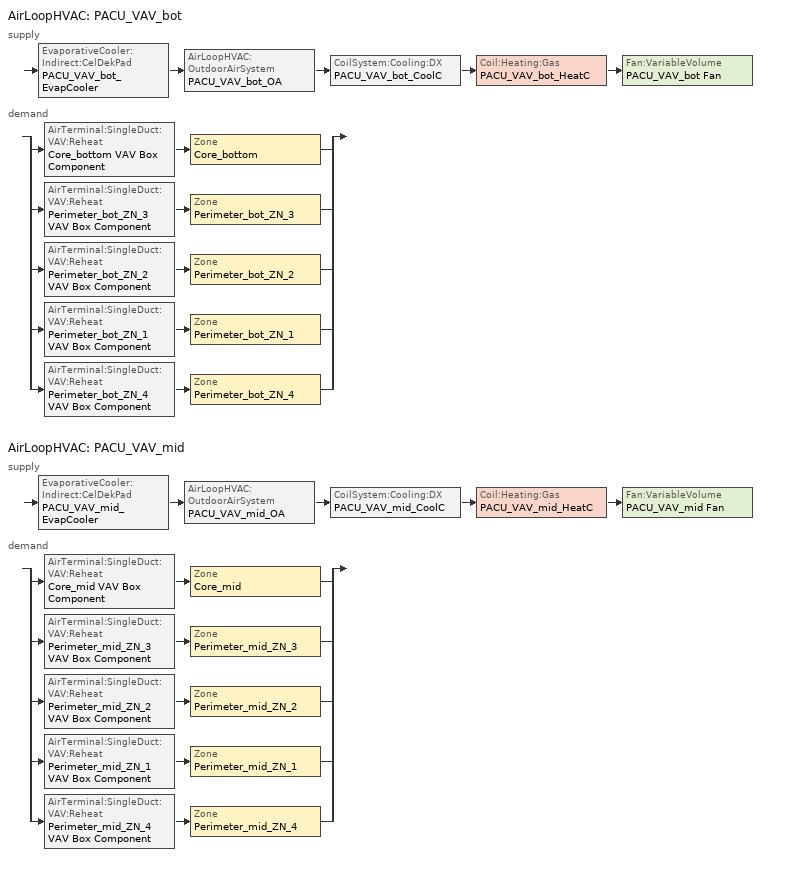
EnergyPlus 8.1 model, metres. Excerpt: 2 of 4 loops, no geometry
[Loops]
AirLoopHVAC 'PACU_VAV_bot'
 supply: EvaporativeCooler:Indirect:CelDekPad 'PACU_VAV_bot_EvapCooler' > AirLoopHVAC:OutdoorAirSystem 'PACU_VAV_bot_OA' > CoilSystem:Cooling:DX 'PACU_VAV_bot_CoolC' > Coil:Heating:Gas 'PACU_VAV_bot_HeatC' > Fan:VariableVolume 'PACU_VAV_bot Fan'
 demand: split
  | AirTerminal:SingleDuct:VAV:Reheat 'Core_bottom VAV Box Component' > Zone 'Core_bottom'
  | AirTerminal:SingleDuct:VAV:Reheat 'Perimeter_bot_ZN_3 VAV Box Component' > Zone 'Perimeter_bot_ZN_3'
  | AirTerminal:SingleDuct:VAV:Reheat 'Perimeter_bot_ZN_2 VAV Box Component' > Zone 'Perimeter_bot_ZN_2'
  | AirTerminal:SingleDuct:VAV:Reheat 'Perimeter_bot_ZN_1 VAV Box Component' > Zone 'Perimeter_bot_ZN_1'
  | AirTerminal:SingleDuct:VAV:Reheat 'Perimeter_bot_ZN_4 VAV Box Component' > Zone 'Perimeter_bot_ZN_4'
AirLoopHVAC 'PACU_VAV_mid'
 supply: EvaporativeCooler:Indirect:CelDekPad 'PACU_VAV_mid_EvapCooler' > AirLoopHVAC:OutdoorAirSystem 'PACU_VAV_mid_OA' > CoilSystem:Cooling:DX 'PACU_VAV_mid_CoolC' > Coil:Heating:Gas 'PACU_VAV_mid_HeatC' > Fan:VariableVolume 'PACU_VAV_mid Fan'
 demand: split
  | AirTerminal:SingleDuct:VAV:Reheat 'Core_mid VAV Box Component' > Zone 'Core_mid'
  | AirTerminal:SingleDuct:VAV:Reheat 'Perimeter_mid_ZN_3 VAV Box Component' > Zone 'Perimeter_mid_ZN_3'
  | AirTerminal:SingleDuct:VAV:Reheat 'Perimeter_mid_ZN_2 VAV Box Component' > Zone 'Perimeter_mid_ZN_2'
  | AirTerminal:SingleDuct:VAV:Reheat 'Perimeter_mid_ZN_1 VAV Box Component' > Zone 'Perimeter_mid_ZN_1'
  | AirTerminal:SingleDuct:VAV:Reheat 'Perimeter_mid_ZN_4 VAV Box Component' > Zone 'Perimeter_mid_ZN_4'
[DesignSpecification:OutdoorAir] Outdoor Air Method=Flow/Area; Outdoor Air Flow per Zone Floor Area {m3/s-m2}=0.000431773; Outdoor Air Flow per Zone {m3/s}=0
SZ DSOA Core_bottom; SZ DSOA Core_mid; SZ DSOA Perimeter_bot_ZN_3; SZ DSOA Perimeter_bot_ZN_2; SZ DSOA Perimeter_bot_ZN_1; SZ DSOA Perimeter_bot_ZN_4; SZ DSOA Perimeter_mid_ZN_3; SZ DSOA Perimeter_mid_ZN_2; SZ DSOA Perimeter_mid_ZN_1; SZ DSOA Perimeter_mid_ZN_4
[Sizing:Zone] Zone Cooling Design Supply Air Temperature Input Method=SupplyAirTemperature; Zone Cooling Design Supply Air Temperature {C}=12.8; Zone Heating Design Supply Air Temperature Input Method=SupplyAirTemperature; Zone Heating Design Supply Air Temperature {C}=40; Zone Cooling Design Supply Air Humidity Ratio {kgWater/kgDryAir}=0.0085; Zone Heating Design Supply Air Humidity Ratio {kgWater/kgDryAir}=0.008; Zone Heating Sizing Factor=0; Zone Cooling Sizing Factor=0; Cooling Design Air Flow Method=DesignDay; Cooling Design Air Flow Rate {m3/s}=0; Cooling Minimum Air Flow {m3/s}=0; Cooling Minimum Air Flow Fraction=0; Heating Design Air Flow Method=DesignDay; Heating Design Air Flow Rate {m3/s}=0
Name | Design Specification Outdoor Air Object
Core_bottom | SZ DSOA Core_bottom
Core_mid | SZ DSOA Core_mid
Perimeter_bot_ZN_3 | SZ DSOA Perimeter_bot_ZN_3
Perimeter_bot_ZN_2 | SZ DSOA Perimeter_bot_ZN_2
Perimeter_bot_ZN_1 | SZ DSOA Perimeter_bot_ZN_1
Perimeter_bot_ZN_4 | SZ DSOA Perimeter_bot_ZN_4
Perimeter_mid_ZN_3 | SZ DSOA Perimeter_mid_ZN_3
Perimeter_mid_ZN_2 | SZ DSOA Perimeter_mid_ZN_2
Perimeter_mid_ZN_1 | SZ DSOA Perimeter_mid_ZN_1
Perimeter_mid_ZN_4 | SZ DSOA Perimeter_mid_ZN_4
[Sizing:System] Type of Load to Size On=Sensible; Design Outdoor Air Flow Rate {m3/s}=Autosize; Minimum System Air Flow Ratio=0.3; Preheat Design Temperature {C}=7; Preheat Design Humidity Ratio {kgWater/kgDryAir}=0.008; Precool Design Temperature {C}=12.8; Precool Design Humidity Ratio {kgWater/kgDryAir}=0.008; Central Cooling Design Supply Air Temperature {C}=12.8; Central Heating Design Supply Air Temperature {C}=12.8; Sizing Option=Coincident; 100% Outdoor Air in Cooling=No; 100% Outdoor Air in Heating=No; Central Cooling Design Supply Air Humidity Ratio {kgWater/kgDryAir}=0.0085; Central Heating Design Supply Air Humidity Ratio {kgWater/kgDryAir}=0.008; Cooling Design Air Flow Method=DesignDay; Cooling Design Air Flow Rate {m3/s}=0; Heating Design Air Flow Method=DesignDay; Heating Design Air Flow Rate {m3/s}=0; System Outdoor Air Method=ZoneSum
PACU_VAV_bot; PACU_VAV_mid
[ZoneControl:Thermostat] Control Type Schedule=Dual Zone Control Type Sched
Name | Zone or ZoneList | Control 1
Core_bottom Thermostat | Core_bottom | Core_bottom DualSPSched
Core_mid Thermostat | Core_mid | Core_mid DualSPSched
Perimeter_bot_ZN_3 Thermostat | Perimeter_bot_ZN_3 | Perimeter_bot_ZN_3 DualSPSched
Perimeter_bot_ZN_2 Thermostat | Perimeter_bot_ZN_2 | Perimeter_bot_ZN_2 DualSPSched
Perimeter_bot_ZN_1 Thermostat | Perimeter_bot_ZN_1 | Perimeter_bot_ZN_1 DualSPSched
Perimeter_bot_ZN_4 Thermostat | Perimeter_bot_ZN_4 | Perimeter_bot_ZN_4 DualSPSched
Perimeter_mid_ZN_3 Thermostat | Perimeter_mid_ZN_3 | Perimeter_mid_ZN_3 DualSPSched
Perimeter_mid_ZN_2 Thermostat | Perimeter_mid_ZN_2 | Perimeter_mid_ZN_2 DualSPSched
Perimeter_mid_ZN_1 Thermostat | Perimeter_mid_ZN_1 | Perimeter_mid_ZN_1 DualSPSched
Perimeter_mid_ZN_4 Thermostat | Perimeter_mid_ZN_4 | Perimeter_mid_ZN_4 DualSPSched
[ThermostatSetpoint:DualSetpoint] Heating Setpoint Temperature Schedule=HtgSetP_Sch; Cooling Setpoint Temperature Schedule=ClgSetP_Sch
Core_bottom DualSPSched; Core_mid DualSPSched; Perimeter_bot_ZN_3 DualSPSched; Perimeter_bot_ZN_2 DualSPSched; Perimeter_bot_ZN_1 DualSPSched; Perimeter_bot_ZN_4 DualSPSched; Perimeter_mid_ZN_3 DualSPSched; Perimeter_mid_ZN_2 DualSPSched; Perimeter_mid_ZN_1 DualSPSched; Perimeter_mid_ZN_4 DualSPSched
[AirTerminal:SingleDuct:VAV:Reheat] Availability Schedule=ALWAYS_ON; Zone Minimum Air Flow Input Method=Constant; Constant Minimum Air Flow Fraction=0.4; Maximum Hot Water or Steam Flow Rate {m3/s}=AUTOSIZE; Minimum Hot Water or Steam Flow Rate {m3/s}=0; Convergence Tolerance=0.001; Damper Heating Action=Normal
Name | Maximum Air Flow Rate {m3/s} | Reheat Coil
Core_bottom VAV Box Component | 2.58421 | Core_bottom VAV Box Reheat Coil
Core_mid VAV Box Component | 3.70363 | Core_mid VAV Box Reheat Coil
Perimeter_bot_ZN_3 VAV Box Component | 0.6345 | Perimeter_bot_ZN_3 VAV Box Reheat Coil
Perimeter_bot_ZN_2 VAV Box Component | 1.05427 | Perimeter_bot_ZN_2 VAV Box Reheat Coil
Perimeter_bot_ZN_1 VAV Box Component | 1.08154 | Perimeter_bot_ZN_1 VAV Box Reheat Coil
Perimeter_bot_ZN_4 VAV Box Component | 1.22253 | Perimeter_bot_ZN_4 VAV Box Reheat Coil
Perimeter_mid_ZN_3 VAV Box Component | 0.90657 | Perimeter_mid_ZN_3 VAV Box Reheat Coil
Perimeter_mid_ZN_1 VAV Box Component | 1.59006 | Perimeter_mid_ZN_1 VAV Box Reheat Coil
Perimeter_mid_ZN_2 VAV Box Component | 1.29341 | Perimeter_mid_ZN_2 VAV Box Reheat Coil
Perimeter_mid_ZN_4 VAV Box Component | 1.43957 | Perimeter_mid_ZN_4 VAV Box Reheat Coil
[Fan:ZoneExhaust] Availability Schedule=ExFanOperationSchd; Fan Total Efficiency=0.45; Pressure Rise {Pa}=187.5; Maximum Flow Rate {m3/s}=0.5
Core_bottom Exhaust Fan; Core_mid Exhaust Fan
[Zone equipment]
Core_bottom: Core_bottom Exhaust Fan, Core_bottom VAV Box Component
Core_mid: Core_mid Exhaust Fan, Core_mid VAV Box Component
Perimeter_bot_ZN_3: Perimeter_bot_ZN_3 VAV Box Component
Perimeter_bot_ZN_2: Perimeter_bot_ZN_2 VAV Box Component
Perimeter_bot_ZN_1: Perimeter_bot_ZN_1 VAV Box Component
Perimeter_bot_ZN_4: Perimeter_bot_ZN_4 VAV Box Component
Perimeter_mid_ZN_3: Perimeter_mid_ZN_3 VAV Box Component
Perimeter_mid_ZN_2: Perimeter_mid_ZN_2 VAV Box Component
Perimeter_mid_ZN_1: Perimeter_mid_ZN_1 VAV Box Component
Perimeter_mid_ZN_4: Perimeter_mid_ZN_4 VAV Box Component
[Fan:VariableVolume] Availability Schedule=HVACOperationSchd; Fan Total Efficiency=0.42; Pressure Rise {Pa}=1120.5; Fan Power Minimum Flow Rate Input Method=Fraction; Fan Power Minimum Flow Fraction=0.25; Motor Efficiency=0.64; Motor In Airstream Fraction=0.25; Fan Power Coefficient 1=0.0704289; Fan Power Coefficient 2=0.38533; Fan Power Coefficient 3=-0.460864; Fan Power Coefficient 4=1.0092; Fan Power Coefficient 5=0
Name | Maximum Flow Rate {m3/s}
PACU_VAV_bot Fan | 5.28064
PACU_VAV_mid Fan | 7.13214
[Coil:Cooling:DX:TwoSpeed] Availability Schedule=ALWAYS_ON; High Speed Rated Sensible Heat Ratio=AUTOSIZE; High Speed Gross Rated Cooling COP {W/W}=2.61; Total Cooling Capacity Function of Temperature Curve=FURNACE_PACU_VAV_CoolCCarrier48TM014_12tons_CapFT; Total Cooling Capacity Function of Flow Fraction Curve=FURNACE_PACU_VAV_CoolCCarrier48TM014_12tons_FFF; Energy Input Ratio Function of Temperature Curve=FURNACE_PACU_VAV_CoolCCarrier48TM014_12tons_EIRFT; Energy Input Ratio Function of Flow Fraction Curve=FURNACE_PACU_VAV_CoolCCarrier48TM014_12tons_EIRFFF; Part Load Fraction Correlation Curve=FURNACE_PACU_VAV_CoolCIEA_HVAC_BESTEST_9ton-PLR; Low Speed Gross Rated Sensible Heat Ratio=0.69; Low Speed Gross Rated Cooling COP {W/W}=2.1; Low Speed Total Cooling Capacity Function of Temperature Curve=FURNACE_PACU_VAV_CoolCCarrier48TM014_12tons_CapFT; Low Speed Energy Input Ratio Function of Temperature Curve=FURNACE_PACU_VAV_CoolCCarrier48TM014_12tons_EIRFT
Name | High Speed Gross Rated Total Cooling Capacity {W} | High Speed Rated Air Flow Rate {m3/s} | Low Speed Gross Rated Total Cooling Capacity {W} | Low Speed Rated Air Flow Rate {m3/s}
PACU_VAV_bot_CoolC DXCoil | 69930.6 | 5.28064 | 23307.9 | 1.76004
PACU_VAV_mid_CoolC DXCoil | 94449.8 | 7.13214 | 31480.1 | 2.37714
[Coil:Heating:Electric] Availability Schedule=ALWAYS_ON; Efficiency=1
Name | Nominal Capacity {W}
Core_bottom VAV Box Reheat Coil | 34031.5
Core_mid VAV Box Reheat Coil | 48773.2
Perimeter_bot_ZN_3 VAV Box Reheat Coil | 16347.3
Perimeter_bot_ZN_2 VAV Box Reheat Coil | 13883.7
Perimeter_bot_ZN_1 VAV Box Reheat Coil | 16485.9
Perimeter_bot_ZN_4 VAV Box Reheat Coil | 16099.6
Perimeter_mid_ZN_3 VAV Box Reheat Coil | 18302.9
Perimeter_mid_ZN_2 VAV Box Reheat Coil | 17033
Perimeter_mid_ZN_1 VAV Box Reheat Coil | 20939.5
Perimeter_mid_ZN_4 VAV Box Reheat Coil | 18957.8
[Coil:Heating:Gas] Availability Schedule=ALWAYS_ON; Gas Burner Efficiency=0.8; Parasitic Electric Load {W}=0; Part Load Fraction Correlation Curve=Gas Furnace PLF-FPLR; Parasitic Gas Load {W}=0
Name | Nominal Capacity {W}
PACU_VAV_bot_HeatC | 6377.62
PACU_VAV_mid_HeatC | 1235.89
[CoilSystem:Cooling:DX] Availability Schedule=ALWAYS_ON
Name | Cooling Coil
PACU_VAV_bot_CoolC | PACU_VAV_bot_CoolC DXCoil
PACU_VAV_mid_CoolC | PACU_VAV_mid_CoolC DXCoil
[EvaporativeCooler:Indirect:CelDekPad] Direct Pad Area {m2}=1; Direct Pad Depth {m}=0.0254; Recirculating Water Pump Power Consumption {W}=100; Secondary Fan Flow Rate {m3/s}=1; Secondary Fan Total Efficiency=0.6; Secondary Fan Delta Pressure {Pa}=60; Indirect Heat Exchanger Effectiveness=0.8
Name | Availability Schedule
PACU_VAV_bot_EvapCooler | Evaporative Cooler bot Availability
PACU_VAV_mid_EvapCooler | Evaporative Cooler mid Availability
[Controller:OutdoorAir] Minimum Outdoor Air Flow Rate {m3/s}=AUTOSIZE; Maximum Outdoor Air Flow Rate {m3/s}=AUTOSIZE; Economizer Control Type=NoEconomizer; Economizer Control Action Type=ModulateFlow; Lockout Type=NoLockout; Minimum Limit Type=FixedMinimum; Minimum Outdoor Air Schedule=MinOA_Sched; Minimum Fraction of Outdoor Air Schedule=MinOAFracSch_Base; Maximum Fraction of Outdoor Air Schedule=MaxOAFracSch_Base; Heat Recovery Bypass Control Type=BypassWhenOAFlowGreaterThanMinimum
PACU_VAV_bot_OA_Controller; PACU_VAV_mid_OA_Controller
[AirLoopHVAC] Design Supply Air Flow Rate {m3/s}=AUTOSIZE
PACU_VAV_bot; PACU_VAV_mid
[AirLoopHVAC:ReturnPlenum]
Name | Zone
FirstFloor_Return_Plenum | FirstFloor_Plenum
MidFloor_Return_Plenum | MidFloor_Plenum
TopFloor_Return_Plenum | TopFloor_Plenum
[EnergyManagementSystem:Sensor]
Name | Output:Variable or Output:Meter Index Key | Output:Variable or Output:Meter
OAT | * | Site Outdoor Air Drybulb Temperature
OWB | * | Site Outdoor Air Wetbulb Temperature
OA_botStatus | PACU_VAV_bot_OAInlet Node | System Node Mass Flow Rate
OA_midStatus | PACU_VAV_mid_OAInlet Node | System Node Mass Flow Rate
CPP_Event_Sensor | DR_Event | Schedule Value
Demand | * | Electricity:Facility
[EnergyManagementSystem:Actuator] Actuated Component Type=Schedule:Constant; Actuated Component Control Type=Schedule Value
Name | Actuated Component Unique
EvA_b | Evaporative Cooler bot Availability
EvA_m | Evaporative Cooler mid Availability
EvA_t | Evaporative Cooler top Availability
[EnergyManagementSystem:ProgramCallingManager]
EV_Cooler_Manager: AfterPredictorBeforeHVACManagers; Evaporative_Cooler_Scheduling
DR_Post_Process_Manager: EndOfSystemTimestepAfterHVACReporting; DR_Post_Process
[EnergyManagementSystem:Program]
Evaporative_Cooler_Scheduling: SET Diff = OAT-OWB; IF Diff>=5 && OA_botStatus>0 && OAT>15.6; SET EVA_b=1; ELSE; SET EvA_b=0; ENDIF; IF Diff>=5 && OA_midStatus>0 && OAT>15.6; SET EVA_m=1; ELSE; SET EvA_m=0; ENDIF; IF Diff>=5 && OA_topStatus>0 && OAT>15.6; SET EVA_t=1; ELSE; SET EvA_t=0; ENDIF
DR_Post_Process: SET DR_Demand = 0; SET DR_Pre_Demand=0; SET DR_Post_Demand=0; IF CPP_Event_Sensor==1; SET DR_Demand = Demand * 12 / 3600; ENDIF; IF CPP_Event_Sensor>0; SET DR_FullDay = Demand * 12 /3600; ENDIF
[EnergyManagementSystem:OutputVariable] Type of Data in Variable=Averaged; Update Frequency=SystemTimestep
Name | EMS Variable | EMS Program or Subroutine
EvA_b | EvA_b | Evaporative_Cooler_Scheduling
OAT | OAT | Evaporative_Cooler_Scheduling
OWB | OWB | Evaporative_Cooler_Scheduling
OA_botStatus | OA_botStatus | Evaporative_Cooler_Scheduling
OA_midStatus | OA_midStatus | Evaporative_Cooler_Scheduling
Diff | Diff | Evaporative_Cooler_Scheduling
DR_Demand | DR_Demand | DR_Post_Process
DR_FullDay | DR_FullDay | DR_Post_Process
[AvailabilityManager:NightCycle] Applicability Schedule=ALWAYS_ON; Fan Schedule=HVACOperationSchd; Control Type=CycleOnAny; Thermostat Tolerance {deltaC}=1; Cycling Run Time {s}=1800
PACU_VAV_bot Availability Manager; PACU_VAV_mid Availability Manager; PACU_VAV_top Availability Manager
[SetpointManager:Scheduled] Control Variable=Temperature; Schedule=VAV-Supply-Air-Temp-Sch
Name | Setpoint Node or NodeList
PACU_VAV_bot SAT setpoint | PACU_VAV_bot Supply Equipment Outlet Node
PACU_VAV_mid SAT setpoint | PACU_VAV_mid Supply Equipment Outlet Node
[SetpointManager:MixedAir] Control Variable=Temperature
Name | Setpoint Node or NodeList
PACU_VAV_bot_CoolC SAT Manager | PACU_VAV_bot_CoolC-PACU_VAV_bot_HeatCNode
PACU_VAV_bot_HeatC MixedAir Manager | PACU_VAV_bot_HeatC-PACU_VAV_bot FanNode
PACU_VAV_bot_OAMixed Air Temp Manager | PACU_VAV_bot_OA-PACU_VAV_bot_CoolCNode
PACU_VAV_mid_CoolC SAT Manager | PACU_VAV_mid_CoolC-PACU_VAV_mid_HeatCNode
PACU_VAV_mid_HeatC MixedAir Manager | PACU_VAV_mid_HeatC-PACU_VAV_mid FanNode
PACU_VAV_mid_OAMixed Air Temp Manager | PACU_VAV_mid_OA-PACU_VAV_mid_CoolCNode
[FaultModel:TemperatureSensorOffset:OutdoorAir] Availability Schedule=ALWAYS_ON; Temperature Sensor Offset {deltaC}=3
Name | Controller Object
VAV_bot OA Sensor Bias | PACU_VAV_bot_OA_Controller
VAV_mid OA Sensor Bias | PACU_VAV_mid_OA_Controller
[FaultModel:TemperatureSensorOffset:ReturnAir] Availability Schedule=ALWAYS_ON; Temperature Sensor Offset {deltaC}=-3
Name | Controller Object
VAV_bot RA Sensor Bias | PACU_VAV_bot_OA_Controller
VAV_mid RA Sensor Bias | PACU_VAV_mid_OA_Controller
[Schedule:Compact]
ALWAYS_ON; MinOA_Sched: Through: 12/31, For: AllDays, Until: 24:00, 1
HVACOperationSchd: Through: 12/31, For: Weekdays SummerDesignDay WinterDesignDay, Until: 05:00, 0, Until: 22:00, 1, Until: 24:00, 0, For: Saturday, Until: 05:00, 0, Until: 18:00, 1, Until: 24:00, 0, For: Sunday Holidays AllOtherDays, Until: 24:00, 0
ExFanOperationSchd: Through: 12/31, For: Weekdays SummerDesignDay WinterDesignDay, Until: 05:00, 1, Until: 22:00, 1, Until: 24:00, 1, For: Saturday, Until: 05:00, 1, Until: 18:00, 1, Until: 24:00, 1, For: Sunday Holidays AllOtherDays, Until: 24:00, 1
HTGSETP_SCH: Through: 12/31, For: Weekdays, Until: 05:00, 18.3, Until: 06:00, 19.3, Until: 07:00, 20.3, Until: 22:00, 21.7, Until: 24:00, 18.3, For: SummerDesignDay, Until: 24:00, 18.3, For: WinterDesignDay, Until: 05:00, 18.3, Until: 06:00, 19.3, Until: 07:00, 20.3, Until: 22:00, 21.7, Until: 24:00, 18.3, For: Saturday, Until: 05:00, 18.3, Until: 06:00, 19.3, Until:  07:00, 20.3, Until: 18:00, 21.7, Until: 24:00, 18.3, For: Sunday Holidays AllOtherDays, Until: 24:00, 18.3
CLGSETP_SCH: Through: 12/31, For: Weekdays, Until: 05:00, 26.7, Until: 06:00, 25.2, Until: 07:00, 23.9, Until: 22:00, 22.8, Until: 24:00, 26.7, For: Saturday, Until: 05:00, 26.7, Until: 06:00, 25.2, Until: 07:00, 23.9, Until: 18:00, 22.8, Until: 24:00, 26.7, For: SummerDesignDay, Until: 05:00, 26.7, Until: 06:00, 25.2, Until: 07:00, 23.9, Until: 22:00, 22.8, Until: 24:00, 26.7, For: WinterDesignDay, Until: 24:00, 26.7, For: Sunday Holidays AllOtherDays, Until: 24:00, 26.7
MinOAFracSch_Base: Through: 12/31, For: Weekdays, Until: 05:00, 0.3, Until: 22:00, 0.3, Until: 24:00, 0.3, For: Saturday, Until: 05:00, 0.3, Until: 18:00, 0.3, Until: 24:00, 0.3, For: SummerDesignDay WinterDesignDay, Until: 05:00, 0.3, Until: 22:00, 0.3, Until: 24:00, 0.3, For: Sunday Holidays AllOtherDays, Until: 05:00, 0.3, Until: 18:00, 0.3, Until: 24:00, 0.3
MaxOAFracSch_Base: Through: 12/31, For: AllDays, Until: 24:00, 0.7
Dual Zone Control Type Sched: Through: 12/31, For: AllDays, Until: 24:00, 4
VAV-Supply-Air-Temp-Sch: Through: 12/31, For: AllDays, Until: 24:00, 12.8
[Schedule:File]
DR_Event: File=/phome/comstd/CtrlBenefit/simulation/DR_ScheduleFiles/SeattleDR.csv; Column Number=1; Rows to Skip at Top=0; Number of Hours of Data=8760; Column Separator=Comma; Interpolate to Timestep=No; Minutes per Item=60
[Schedule:Constant] Hourly Value=1
Evaporative Cooler bot Availability; Evaporative Cooler mid Availability; Evaporative Cooler top Availability
[Curve:Quadratic]
Name | Coefficient1 Constant | Coefficient2 x | Coefficient3 x**2 | Minimum Value of x | Maximum Value of x
FURNACE_PACU_VAV_CoolCCarrier48TM014_12tons_FFF | 0.718954 | 0.435436 | -0.154193 | 0.75 | 1.25
FURNACE_PACU_VAV_CoolCCarrier48TM014_12tons_EIRFFF | 1.19525 | -0.306138 | 0.110973 | 0.75 | 1.25
FURNACE_PACU_VAV_CoolCIEA_HVAC_BESTEST_9ton-PLR | 0.771 | 0.229 | 0 | 0 | 1
[Curve:Cubic]
Gas Furnace PLF-FPLR: Coefficient1 Constant=0.8; Coefficient2 x=0.2; Coefficient3 x**2=0; Coefficient4 x**3=0; Minimum Value of x=0; Maximum Value of x=1
[Curve:Biquadratic] Minimum Value of x=16.5556; Maximum Value of x=22.1111; Minimum Value of y=23.7778; Maximum Value of y=47.66
Name | Coefficient1 Constant | Coefficient2 x | Coefficient3 x**2 | Coefficient4 y | Coefficient5 y**2 | Coefficient6 x*y
FURNACE_PACU_VAV_CoolCCarrier48TM014_12tons_CapFT | 1.39072 | -0.0529058 | 0.0018423 | 0.00058267 | -0.000186814 | 0.000265159
FURNACE_PACU_VAV_CoolCCarrier48TM014_12tons_EIRFT | -0.536161 | 0.105138 | -0.00172659 | 0.0149848 | 0.000659948 | -0.0017385
